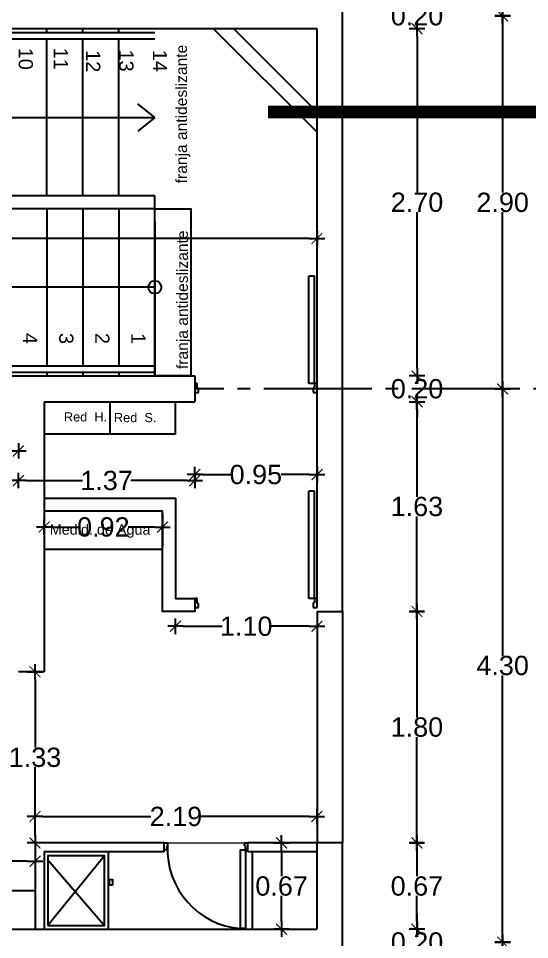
# Model space of a CAD drawing. Header units: millimetres. Extents: x 1217 to 2428, y 234 to 644.
# Drawn here: x 2364.48 to 2368.45, y 475.35 to 482.51 of the extents above; entities that cross this region are included whole.
import ezdxf

# ---------------------------------------------------------------- set-up
doc = ezdxf.new("R2010")
doc.units = ezdxf.units.MM
doc.linetypes.add('ACAD_ISO04W100', pattern=[30, 24, -3, 0, -3])
doc.linetypes.add('DASHDOTX2', pattern=[0.84, 0.4, -0.2, 0.04, -0.2])
doc.layers.get('0').update_dxf_attribs({"lineweight": 5})
for name, color, linetype in [('0.1', 251, 'Continuous'), ('0.3', 6, 'Continuous'), ('CORTES', 30, 'Continuous'), ('COTAS', 252, 'Continuous'), ('COTAS INTERIORES', 3, 'Continuous'), ('EJES', 8, 'Continuous'), ('ESTRUCTURA', 3, 'Continuous'), ('HOJA PUERTA', 2, 'Continuous'), ('MUROS', 7, 'Continuous'), ('PUERTAS', 2, 'Continuous'), ('TABIQUES', 4, 'Continuous')]:
    doc.layers.add(name, color=color, linetype=linetype)
doc.styles.add('INTERARQ', font='arial.ttf')
doc.styles.add('ROMANS', font='arial.ttf', dxfattribs={"height": 22.5})
doc.styles.get("Standard").update_dxf_attribs({"font": 'arial.ttf'})
doc.dimstyles.new('ESCALA_1-50', dxfattribs={"dimtxt": 0.15, "dimasz": 0.06, "dimexe": 0.18, "dimexo": 0.0625, "dimgap": 0, "dimtad": 0, "dimtih": 1, "dimtoh": 1, "dimzin": 0, "dimdsep": 46, "dimtxsty": 'INTERARQ', "dimblk": 'DIMTICK', "dimcen": 0, "dimse1": 1, "dimse2": 1, "dimclrd": 256, "dimclre": 1, "dimclrt": 2, "dimadec": 0, "dimazin": 0, "dimtfac": 4.5, "dimtofl": 0, "dimtmove": 2, "dimatfit": 3, "dimldrblk": 'DIMTICK', "dimfxl": 1, "dimtolj": 1, "dimtzin": 0, "dimarcsym": 0})

# ---------------------------------------------------------------- blocks, each defined once
blk = doc.blocks.new('P80')
at = {"layer": 'PUERTAS'}
for p, q in [((-0.07, 0.825), (-0.07, 0.85)), ((0, 0.85), (0, 0.8162)), ((-0.03, 0.825), (-0.07, 0.825)), ((-0.03, 0.8162), (-0.03, 0.825)), ((0, 0.8162), (-0.03, 0.8162)), ((-0.07, 0.025), (-0.03, 0.025)), ((-0.07, 0), (-0.07, 0.025)), ((-0.03, 0.0338), (0, 0.0338)), ((-0.03, 0.025), (-0.03, 0.0338)), ((0, 0.0338), (0, 0))]:
    blk.add_line(p, q, dxfattribs=at)
blk.add_lwpolyline([(-0.87, 0.075), (-0.07, 0.075), (-0.07, 0.025), (-0.87, 0.025)], close=True, dxfattribs=at)
blk.add_arc((-0.0663, 0.0108), 0.8063, 87.41929, 175.43291, dxfattribs=at)
blk = doc.blocks.new('Simple-A ras - 095 x 202mm_1-19-10_54')
at = {"layer": 'HOJA PUERTA'}
for p, q in [((0.4107, 0.035), (0.4107, 0.87)), ((0.4557, 0.87), (0.4107, 0.87)), ((0.4557, 0.035), (0.4557, 0.87)), ((-0.455, 0.035), (-0.475, 0.035)), ((-0.455, -0.0038), (-0.455, 0.035)), ((0.4557, 0.035), (0.4107, 0.035)), ((0.455, 0.0012), (0.445, 0.0012)), ((0.445, 0.0012), (0.445, -0.035)), ((0.455, 0.035), (0.455, 0.0012)), ((0.475, 0.035), (0.455, 0.035)), ((-0.475, -0.035), (-0.445, -0.035)), ((-0.445, -0.0038), (-0.455, -0.0038)), ((-0.445, -0.035), (-0.445, -0.0038)), ((0.445, -0.035), (0.475, -0.035))]:
    blk.add_line(p, q, dxfattribs=at)
blk = doc.blocks.new('DIMTICK')
at = {"color": 1}
for p, q in [((-1, 0), (1, 0)), ((0, 1), (0, -1))]:
    blk.add_line(p, q, dxfattribs=at)
at = {"color": 3, "const_width": 0.141}
blk.add_lwpolyline([(0.71, 0.71), (-0.71, -0.71)], dxfattribs=at)
blk = doc.blocks.new('*D551')
at = {"layer": 'COTAS INTERIORES', "lineweight": -2, "ltscale": 3, "transparency": 16777216}
for p, q in [((2365.7593, 477.7833), (2366.0618, 477.7833)), ((2366.7393, 477.7833), (2366.4368, 477.7833))]:
    blk.add_line(p, q, dxfattribs=at)
at = {"layer": 'DEFPOINTS', "color": 0, "ltscale": 3, "transparency": 16777216}
for p in [(2366.7993, 478.0592, 0), (2365.6993, 478, 0), (2366.7993, 477.7833)]:
    blk.add_point(p, dxfattribs=at)
at = {"layer": 'COTAS INTERIORES', "lineweight": -2, "ltscale": 3, "transparency": 16777216, "xscale": 0.06, "yscale": 0.06, "zscale": 0.06, "rotation": 180}
blk.add_blockref('DIMTICK', (2365.6993, 477.7833), dxfattribs=at)
at = {"layer": 'COTAS INTERIORES', "lineweight": -2, "ltscale": 3, "transparency": 16777216, "xscale": 0.06, "yscale": 0.06, "zscale": 0.06}
blk.add_blockref('DIMTICK', (2366.7993, 477.7833), dxfattribs=at)
at = {"layer": 'COTAS INTERIORES', "color": 2, "ltscale": 3, "transparency": 16777216, "insert": (2366.2493, 477.7833), "char_height": 0.15, "attachment_point": 5, "style": 'INTERARQ'}
blk.add_mtext('\\A1;1.10', dxfattribs=at)
blk = doc.blocks.new('*D555')
at = {"layer": 'COTAS INTERIORES', "lineweight": -2, "ltscale": 3, "transparency": 16777216}
for p, q in [((2364.6084, 477.3692), (2364.6084, 476.8408)), ((2364.6084, 476.1592), (2364.6084, 476.6875))]:
    blk.add_line(p, q, dxfattribs=at)
at = {"layer": 'DEFPOINTS', "color": 0, "ltscale": 3, "transparency": 16777216}
for p in [(2364.5794, 477.4292, 0), (2364.6084, 476.0992, 0), (2364.6084, 476.0992)]:
    blk.add_point(p, dxfattribs=at)
at = {"layer": 'COTAS INTERIORES', "lineweight": -2, "ltscale": 3, "transparency": 16777216, "xscale": 0.06, "yscale": 0.06, "zscale": 0.06}
for p, rotation in [((2364.6084, 477.4292), 90), ((2364.6084, 476.0992), 270)]:
    blk.add_blockref('DIMTICK', p, dxfattribs=dict(at, rotation=rotation))
at = {"layer": 'COTAS INTERIORES', "color": 2, "ltscale": 3, "transparency": 16777216, "insert": (2364.6084, 476.7642), "char_height": 0.15, "attachment_point": 5, "style": 'INTERARQ'}
blk.add_mtext('\\A1;1.33', dxfattribs=at)
blk = doc.blocks.new('*D589')
at = {"layer": 'COTAS', "lineweight": -2, "ltscale": 3, "transparency": 16777216}
for p, q in [((2367.5764, 475.4883), (2367.5764, 475.5483)), ((2367.5764, 475.1683), (2367.5764, 475.1083))]:
    blk.add_line(p, q, dxfattribs=at)
at = {"layer": 'DEFPOINTS', "color": 0, "ltscale": 3, "transparency": 16777216}
for p in [(2366.7983, 475.4283), (2367.5764, 475.4283), (2366.9983, 475.2283)]:
    blk.add_point(p, dxfattribs=at)
at = {"layer": 'COTAS', "lineweight": -2, "ltscale": 3, "transparency": 16777216, "xscale": 0.06, "yscale": 0.06, "zscale": 0.06}
for p, rotation in [((2367.5764, 475.4283), 270), ((2367.5764, 475.2283), 90)]:
    blk.add_blockref('DIMTICK', p, dxfattribs=dict(at, rotation=rotation))
at = {"layer": 'COTAS', "color": 2, "ltscale": 3, "transparency": 16777216, "insert": (2367.5764, 475.3283), "char_height": 0.15, "attachment_point": 5, "style": 'INTERARQ'}
blk.add_mtext('\\A1;0.20', dxfattribs=at)
blk = doc.blocks.new('*D590')
at = {"layer": 'COTAS', "lineweight": -2, "ltscale": 3, "transparency": 16777216}
for p, q in [((2367.5754, 476.0392), (2367.5754, 475.8403)), ((2367.5754, 475.4883), (2367.5754, 475.6871))]:
    blk.add_line(p, q, dxfattribs=at)
at = {"layer": 'DEFPOINTS', "color": 0, "ltscale": 3, "transparency": 16777216}
for p in [(2366.9983, 476.0992), (2367.5754, 476.0992), (2366.7983, 475.4283)]:
    blk.add_point(p, dxfattribs=at)
at = {"layer": 'COTAS', "lineweight": -2, "ltscale": 3, "transparency": 16777216, "xscale": 0.06, "yscale": 0.06, "zscale": 0.06}
for p, rotation in [((2367.5754, 476.0992), 90), ((2367.5754, 475.4283), 270)]:
    blk.add_blockref('DIMTICK', p, dxfattribs=dict(at, rotation=rotation))
at = {"layer": 'COTAS', "color": 2, "ltscale": 3, "transparency": 16777216, "insert": (2367.5754, 475.7637), "char_height": 0.15, "attachment_point": 5, "style": 'INTERARQ'}
blk.add_mtext('\\A1;0.67', dxfattribs=at)
blk = doc.blocks.new('*D591')
at = {"layer": 'COTAS', "lineweight": -2, "ltscale": 3, "transparency": 16777216}
for p, q in [((2367.5754, 477.8392), (2367.5754, 477.0758)), ((2367.5754, 476.1592), (2367.5754, 476.9226))]:
    blk.add_line(p, q, dxfattribs=at)
at = {"layer": 'DEFPOINTS', "color": 0, "ltscale": 3, "transparency": 16777216}
for p in [(2366.9983, 477.8992), (2367.5754, 477.8992), (2366.9983, 476.0992)]:
    blk.add_point(p, dxfattribs=at)
at = {"layer": 'COTAS', "lineweight": -2, "ltscale": 3, "transparency": 16777216, "xscale": 0.06, "yscale": 0.06, "zscale": 0.06}
for p, rotation in [((2367.5754, 477.8992), 90), ((2367.5754, 476.0992), 270)]:
    blk.add_blockref('DIMTICK', p, dxfattribs=dict(at, rotation=rotation))
at = {"layer": 'COTAS', "color": 2, "ltscale": 3, "transparency": 16777216, "insert": (2367.5754, 476.9992), "char_height": 0.15, "attachment_point": 5, "style": 'INTERARQ'}
blk.add_mtext('\\A1;1.80', dxfattribs=at)
blk = doc.blocks.new('*D592')
at = {"layer": 'COTAS', "lineweight": -2, "ltscale": 3, "transparency": 16777216}
for p, q in [((2367.5754, 479.4692), (2367.5754, 478.7908)), ((2367.5754, 477.9592), (2367.5754, 478.6375))]:
    blk.add_line(p, q, dxfattribs=at)
at = {"layer": 'DEFPOINTS', "color": 0, "ltscale": 3, "transparency": 16777216}
for p in [(2365.8493, 479.5292), (2367.5754, 479.5292), (2366.9983, 477.8992, 0)]:
    blk.add_point(p, dxfattribs=at)
at = {"layer": 'COTAS', "lineweight": -2, "ltscale": 3, "transparency": 16777216, "xscale": 0.06, "yscale": 0.06, "zscale": 0.06}
for p, rotation in [((2367.5754, 479.5292), 90), ((2367.5754, 477.8992), 270)]:
    blk.add_blockref('DIMTICK', p, dxfattribs=dict(at, rotation=rotation))
at = {"layer": 'COTAS', "color": 2, "ltscale": 3, "transparency": 16777216, "insert": (2367.5754, 478.7142), "char_height": 0.15, "attachment_point": 5, "style": 'INTERARQ'}
blk.add_mtext('\\A1;1.63', dxfattribs=at)
blk = doc.blocks.new('*D593')
at = {"layer": 'COTAS', "lineweight": -2, "ltscale": 3, "transparency": 16777216}
for p, q in [((2367.5764, 479.7892), (2367.5764, 479.8492)), ((2367.5764, 479.4692), (2367.5764, 479.4092))]:
    blk.add_line(p, q, dxfattribs=at)
at = {"layer": 'DEFPOINTS', "color": 0, "ltscale": 3, "transparency": 16777216}
for p in [(2365.8493, 479.7292, 0), (2367.5764, 479.7292), (2365.8493, 479.5292)]:
    blk.add_point(p, dxfattribs=at)
at = {"layer": 'COTAS', "lineweight": -2, "ltscale": 3, "transparency": 16777216, "xscale": 0.06, "yscale": 0.06, "zscale": 0.06}
for p, rotation in [((2367.5764, 479.7292), 270), ((2367.5764, 479.5292), 90)]:
    blk.add_blockref('DIMTICK', p, dxfattribs=dict(at, rotation=rotation))
at = {"layer": 'COTAS', "color": 2, "ltscale": 3, "transparency": 16777216, "insert": (2367.5764, 479.6292), "char_height": 0.15, "attachment_point": 5, "style": 'INTERARQ'}
blk.add_mtext('\\A1;0.20', dxfattribs=at)
blk = doc.blocks.new('*D594')
at = {"layer": 'COTAS', "lineweight": -2, "ltscale": 3, "transparency": 16777216}
for p, q in [((2367.5764, 482.3691), (2367.5764, 481.1557)), ((2367.5764, 479.7892), (2367.5764, 481.0026))]:
    blk.add_line(p, q, dxfattribs=at)
at = {"layer": 'DEFPOINTS', "color": 0, "ltscale": 3, "transparency": 16777216}
for p in [(2366.7993, 482.4291), (2367.5764, 482.4291), (2365.8493, 479.7292, 0)]:
    blk.add_point(p, dxfattribs=at)
at = {"layer": 'COTAS', "lineweight": -2, "ltscale": 3, "transparency": 16777216, "xscale": 0.06, "yscale": 0.06, "zscale": 0.06}
for p, rotation in [((2367.5764, 482.4291), 90), ((2367.5764, 479.7292), 270)]:
    blk.add_blockref('DIMTICK', p, dxfattribs=dict(at, rotation=rotation))
at = {"layer": 'COTAS', "color": 2, "ltscale": 3, "transparency": 16777216, "insert": (2367.5764, 481.0791), "char_height": 0.15, "attachment_point": 5, "style": 'INTERARQ'}
blk.add_mtext('\\A1;2.70', dxfattribs=at)
blk = doc.blocks.new('*D595')
at = {"layer": 'COTAS', "lineweight": -2, "ltscale": 3, "transparency": 16777216}
for p, q in [((2367.5764, 482.6882), (2367.5764, 482.7482)), ((2367.5764, 482.3691), (2367.5764, 482.3091))]:
    blk.add_line(p, q, dxfattribs=at)
at = {"layer": 'DEFPOINTS', "color": 0, "ltscale": 3, "transparency": 16777216}
for p in [(2366.9993, 482.6282), (2367.5764, 482.6282), (2366.7993, 482.4291)]:
    blk.add_point(p, dxfattribs=at)
at = {"layer": 'COTAS', "lineweight": -2, "ltscale": 3, "transparency": 16777216, "xscale": 0.06, "yscale": 0.06, "zscale": 0.06}
for p, rotation in [((2367.5764, 482.6282), 270), ((2367.5764, 482.4291), 90)]:
    blk.add_blockref('DIMTICK', p, dxfattribs=dict(at, rotation=rotation))
at = {"layer": 'COTAS', "color": 2, "ltscale": 3, "transparency": 16777216, "insert": (2367.5764, 482.5287), "char_height": 0.15, "attachment_point": 5, "style": 'INTERARQ'}
blk.add_mtext('\\A1;0.20', dxfattribs=at)
blk = doc.blocks.new('*D614')
at = {"layer": 'COTAS', "lineweight": -2, "ltscale": 3, "transparency": 16777216}
for p, q in [((2368.2415, 475.2682), (2368.2415, 474.4832)), ((2368.2415, 473.545), (2368.2415, 474.33))]:
    blk.add_line(p, q, dxfattribs=at)
at = {"layer": 'DEFPOINTS', "color": 0, "ltscale": 3, "transparency": 16777216}
for p in [(2366.9983, 475.3282), (2368.2415, 475.3282), (2366.9983, 473.485, 0)]:
    blk.add_point(p, dxfattribs=at)
at = {"layer": 'COTAS', "lineweight": -2, "ltscale": 3, "transparency": 16777216, "xscale": 0.06, "yscale": 0.06, "zscale": 0.06}
for p, rotation in [((2368.2415, 475.3282), 90), ((2368.2415, 473.485), 270)]:
    blk.add_blockref('DIMTICK', p, dxfattribs=dict(at, rotation=rotation))
at = {"layer": 'COTAS', "color": 2, "ltscale": 3, "transparency": 16777216, "insert": (2368.2415, 474.4066), "char_height": 0.15, "attachment_point": 5, "style": 'INTERARQ'}
blk.add_mtext('\\A1;1.84', dxfattribs=at)
blk = doc.blocks.new('*D327')
at = {"layer": 'COTAS', "lineweight": -2, "ltscale": 3, "transparency": 16777216}
for p, q in [((2368.2415, 479.5682), (2368.2415, 477.5548)), ((2368.2415, 475.3882), (2368.2415, 477.4016))]:
    blk.add_line(p, q, dxfattribs=at)
at = {"layer": 'DEFPOINTS', "color": 0, "ltscale": 3, "transparency": 16777216}
for p in [(2366.9993, 479.6282), (2368.2415, 479.6282), (2366.9983, 475.3282)]:
    blk.add_point(p, dxfattribs=at)
at = {"layer": 'COTAS', "lineweight": -2, "ltscale": 3, "transparency": 16777216, "xscale": 0.06, "yscale": 0.06, "zscale": 0.06}
for p, rotation in [((2368.2415, 479.6282), 90), ((2368.2415, 475.3282), 270)]:
    blk.add_blockref('DIMTICK', p, dxfattribs=dict(at, rotation=rotation))
at = {"layer": 'COTAS', "color": 2, "ltscale": 3, "transparency": 16777216, "insert": (2368.2415, 477.4782), "char_height": 0.15, "attachment_point": 5, "style": 'INTERARQ'}
blk.add_mtext('\\A1;4.30', dxfattribs=at)
blk = doc.blocks.new('*D615')
at = {"layer": 'COTAS', "lineweight": -2, "ltscale": 3, "transparency": 16777216}
for p, q in [((2368.2415, 482.4681), (2368.2415, 481.1547)), ((2368.2415, 479.6882), (2368.2415, 481.0016))]:
    blk.add_line(p, q, dxfattribs=at)
at = {"layer": 'DEFPOINTS', "color": 0, "ltscale": 3, "transparency": 16777216}
for p in [(2368.1458, 482.5281, 0), (2368.2415, 482.5281), (2366.9993, 479.6282)]:
    blk.add_point(p, dxfattribs=at)
at = {"layer": 'COTAS', "lineweight": -2, "ltscale": 3, "transparency": 16777216, "xscale": 0.06, "yscale": 0.06, "zscale": 0.06}
for p, rotation in [((2368.2415, 482.5281), 90), ((2368.2415, 479.6282), 270)]:
    blk.add_blockref('DIMTICK', p, dxfattribs=dict(at, rotation=rotation))
at = {"layer": 'COTAS', "color": 2, "ltscale": 3, "transparency": 16777216, "insert": (2368.2415, 481.0781), "char_height": 0.15, "attachment_point": 5, "style": 'INTERARQ'}
blk.add_mtext('\\A1;2.90', dxfattribs=at)
blk = doc.blocks.new('*D616')
at = {"layer": 'COTAS', "lineweight": -2, "ltscale": 3, "transparency": 16777216}
for p, q in [((2368.2415, 484.3077), (2368.2415, 483.5245)), ((2368.2415, 482.5881), (2368.2415, 483.3713))]:
    blk.add_line(p, q, dxfattribs=at)
at = {"layer": 'DEFPOINTS', "color": 0, "ltscale": 3, "transparency": 16777216}
for p in [(2366.9983, 484.3677), (2368.2415, 484.3677), (2368.1458, 482.5281, 0)]:
    blk.add_point(p, dxfattribs=at)
at = {"layer": 'COTAS', "lineweight": -2, "ltscale": 3, "transparency": 16777216, "xscale": 0.06, "yscale": 0.06, "zscale": 0.06}
for p, rotation in [((2368.2415, 484.3677), 90), ((2368.2415, 482.5281), 270)]:
    blk.add_blockref('DIMTICK', p, dxfattribs=dict(at, rotation=rotation))
at = {"layer": 'COTAS', "color": 2, "ltscale": 3, "transparency": 16777216, "insert": (2368.2415, 483.4479), "char_height": 0.15, "attachment_point": 5, "style": 'INTERARQ'}
blk.add_mtext('\\A1;1.84', dxfattribs=at)
blk = doc.blocks.new('*D329')
at = {"layer": 'COTAS', "lineweight": -2, "ltscale": 3, "transparency": 16777216}
for p, q in [((2368.8564, 495.1033), (2368.8564, 478.9229)), ((2368.8564, 462.5893), (2368.8564, 478.7696))]:
    blk.add_line(p, q, dxfattribs=at)
at = {"layer": 'DEFPOINTS', "color": 0, "ltscale": 3, "transparency": 16777216}
for p in [(2364.1135, 495.1633, 0), (2368.8564, 495.1633), (2364.1135, 462.5293, 0)]:
    blk.add_point(p, dxfattribs=at)
at = {"layer": 'COTAS', "lineweight": -2, "ltscale": 3, "transparency": 16777216, "xscale": 0.06, "yscale": 0.06, "zscale": 0.06}
for p, rotation in [((2368.8564, 495.1633), 90), ((2368.8564, 462.5293), 270)]:
    blk.add_blockref('DIMTICK', p, dxfattribs=dict(at, rotation=rotation))
at = {"layer": 'COTAS', "color": 2, "ltscale": 3, "transparency": 16777216, "insert": (2368.8564, 478.8463), "char_height": 0.15, "attachment_point": 5, "style": 'INTERARQ'}
blk.add_mtext('\\A1;32.63', dxfattribs=at)
blk = doc.blocks.new('*D334')
at = {"layer": 'COTAS INTERIORES', "lineweight": -2, "ltscale": 3, "transparency": 16777216}
for p, q in [((2360.6994, 479.1468), (2362.3649, 479.1468)), ((2364.4194, 479.1468), (2362.7538, 479.1468))]:
    blk.add_line(p, q, dxfattribs=at)
at = {"layer": 'DEFPOINTS', "color": 0, "ltscale": 3, "transparency": 16777216}
for p in [(2360.6394, 479.7599), (2364.4794, 479.7599, 0), (2364.4794, 479.1468)]:
    blk.add_point(p, dxfattribs=at)
at = {"layer": 'COTAS INTERIORES', "lineweight": -2, "ltscale": 3, "transparency": 16777216, "xscale": 0.06, "yscale": 0.06, "zscale": 0.06, "rotation": 180}
blk.add_blockref('DIMTICK', (2360.6394, 479.1468), dxfattribs=at)
at = {"layer": 'COTAS INTERIORES', "lineweight": -2, "ltscale": 3, "transparency": 16777216, "xscale": 0.06, "yscale": 0.06, "zscale": 0.06}
blk.add_blockref('DIMTICK', (2364.4794, 479.1468), dxfattribs=at)
at = {"layer": 'COTAS INTERIORES', "color": 2, "ltscale": 3, "transparency": 16777216, "insert": (2362.5594, 479.1468), "char_height": 0.15, "attachment_point": 5, "style": 'INTERARQ'}
blk.add_mtext('\\A1;3.84', dxfattribs=at)
blk = doc.blocks.new('*D664')
at = {"layer": 'COTAS INTERIORES', "lineweight": -2, "ltscale": 3, "transparency": 16777216}
for p, q in [((2364.5394, 478.9161), (2364.9766, 478.9161)), ((2365.7893, 478.9161), (2365.3521, 478.9161))]:
    blk.add_line(p, q, dxfattribs=at)
at = {"layer": 'DEFPOINTS', "color": 0, "ltscale": 3, "transparency": 16777216}
for p in [(2364.4794, 479.5292, 0), (2365.8493, 479.5292, 0), (2365.8493, 478.9161)]:
    blk.add_point(p, dxfattribs=at)
at = {"layer": 'COTAS INTERIORES', "lineweight": -2, "ltscale": 3, "transparency": 16777216, "xscale": 0.06, "yscale": 0.06, "zscale": 0.06, "rotation": 180}
blk.add_blockref('DIMTICK', (2364.4794, 478.9161), dxfattribs=at)
at = {"layer": 'COTAS INTERIORES', "lineweight": -2, "ltscale": 3, "transparency": 16777216, "xscale": 0.06, "yscale": 0.06, "zscale": 0.06}
blk.add_blockref('DIMTICK', (2365.8493, 478.9161), dxfattribs=at)
at = {"layer": 'COTAS INTERIORES', "color": 2, "ltscale": 3, "transparency": 16777216, "insert": (2365.1643, 478.9161), "char_height": 0.15, "attachment_point": 5, "style": 'INTERARQ'}
blk.add_mtext('\\A1;1.37', dxfattribs=at)
blk = doc.blocks.new('*D665')
at = {"layer": 'COTAS INTERIORES', "lineweight": -2, "ltscale": 3, "transparency": 16777216}
for p, q in [((2365.9093, 478.9626), (2366.129, 478.9626)), ((2366.7393, 478.9626), (2366.5197, 478.9626))]:
    blk.add_line(p, q, dxfattribs=at)
at = {"layer": 'DEFPOINTS', "color": 0, "ltscale": 3, "transparency": 16777216}
for p in [(2365.8493, 479.5292, 0), (2366.7993, 479.4388, 0), (2366.7993, 478.9626)]:
    blk.add_point(p, dxfattribs=at)
at = {"layer": 'COTAS INTERIORES', "lineweight": -2, "ltscale": 3, "transparency": 16777216, "xscale": 0.06, "yscale": 0.06, "zscale": 0.06, "rotation": 180}
blk.add_blockref('DIMTICK', (2365.8493, 478.9626), dxfattribs=at)
at = {"layer": 'COTAS INTERIORES', "lineweight": -2, "ltscale": 3, "transparency": 16777216, "xscale": 0.06, "yscale": 0.06, "zscale": 0.06}
blk.add_blockref('DIMTICK', (2366.7993, 478.9626), dxfattribs=at)
at = {"layer": 'COTAS INTERIORES', "color": 2, "ltscale": 3, "transparency": 16777216, "insert": (2366.3243, 478.9626), "char_height": 0.15, "attachment_point": 5, "style": 'INTERARQ'}
blk.add_mtext('\\A1;0.95', dxfattribs=at)
blk = doc.blocks.new('*D666')
at = {"layer": 'COTAS INTERIORES', "lineweight": -2, "ltscale": 3, "transparency": 16777216}
for p, q in [((2360.6994, 480.7976), (2363.5242, 480.7976)), ((2366.7393, 480.7976), (2363.9145, 480.7976))]:
    blk.add_line(p, q, dxfattribs=at)
at = {"layer": 'DEFPOINTS', "color": 0, "ltscale": 3, "transparency": 16777216}
for p in [(2360.6394, 480.7976, 0), (2366.7993, 480.7976, 0), (2366.7993, 480.7976)]:
    blk.add_point(p, dxfattribs=at)
at = {"layer": 'COTAS INTERIORES', "lineweight": -2, "ltscale": 3, "transparency": 16777216, "xscale": 0.06, "yscale": 0.06, "zscale": 0.06, "rotation": 180}
blk.add_blockref('DIMTICK', (2360.6394, 480.7976), dxfattribs=at)
at = {"layer": 'COTAS INTERIORES', "lineweight": -2, "ltscale": 3, "transparency": 16777216, "xscale": 0.06, "yscale": 0.06, "zscale": 0.06}
blk.add_blockref('DIMTICK', (2366.7993, 480.7976), dxfattribs=at)
at = {"layer": 'COTAS INTERIORES', "color": 2, "ltscale": 3, "transparency": 16777216, "insert": (2363.7194, 480.7976), "char_height": 0.15, "attachment_point": 5, "style": 'INTERARQ'}
blk.add_mtext('\\A1;6.16', dxfattribs=at)
blk = doc.blocks.new('*D689')
at = {"layer": 'COTAS INTERIORES', "lineweight": -2, "ltscale": 3, "transparency": 16777216}
for p, q in [((2361.9994, 475.9567), (2363.0778, 475.9567)), ((2364.5484, 475.9567), (2363.47, 475.9567))]:
    blk.add_line(p, q, dxfattribs=at)
at = {"layer": 'DEFPOINTS', "color": 0, "ltscale": 3, "transparency": 16777216}
for p in [(2364.6084, 475.9567), (2361.9394, 475.4283, 0), (2364.6084, 475.4283, 0)]:
    blk.add_point(p, dxfattribs=at)
at = {"layer": 'COTAS INTERIORES', "lineweight": -2, "ltscale": 3, "transparency": 16777216, "xscale": 0.06, "yscale": 0.06, "zscale": 0.06, "rotation": 180}
blk.add_blockref('DIMTICK', (2361.9394, 475.9567), dxfattribs=at)
at = {"layer": 'COTAS INTERIORES', "lineweight": -2, "ltscale": 3, "transparency": 16777216, "xscale": 0.06, "yscale": 0.06, "zscale": 0.06}
blk.add_blockref('DIMTICK', (2364.6084, 475.9567), dxfattribs=at)
at = {"layer": 'COTAS INTERIORES', "color": 2, "ltscale": 3, "transparency": 16777216, "insert": (2363.2739, 475.9567), "char_height": 0.15, "attachment_point": 5, "style": 'INTERARQ'}
blk.add_mtext('\\A1;2.67', dxfattribs=at)
blk = doc.blocks.new('*D690')
at = {"layer": 'COTAS INTERIORES', "lineweight": -2, "ltscale": 3, "transparency": 16777216}
for p, q in [((2366.524, 476.0392), (2366.524, 475.8403)), ((2366.524, 475.4883), (2366.524, 475.6871))]:
    blk.add_line(p, q, dxfattribs=at)
at = {"layer": 'DEFPOINTS', "color": 0, "ltscale": 3, "transparency": 16777216}
for p in [(2366.5306, 476.0992, 0), (2366.524, 475.4283), (2366.6156, 475.4283, 0)]:
    blk.add_point(p, dxfattribs=at)
at = {"layer": 'COTAS INTERIORES', "lineweight": -2, "ltscale": 3, "transparency": 16777216, "xscale": 0.06, "yscale": 0.06, "zscale": 0.06}
for p, rotation in [((2366.524, 476.0992), 90), ((2366.524, 475.4283), 270)]:
    blk.add_blockref('DIMTICK', p, dxfattribs=dict(at, rotation=rotation))
at = {"layer": 'COTAS INTERIORES', "color": 2, "ltscale": 3, "transparency": 16777216, "insert": (2366.524, 475.7637), "char_height": 0.15, "attachment_point": 5, "style": 'INTERARQ'}
blk.add_mtext('\\A1;0.67', dxfattribs=at)
blk = doc.blocks.new('*D691')
at = {"layer": 'COTAS INTERIORES', "lineweight": -2, "ltscale": 3, "transparency": 16777216}
for p, q in [((2364.6684, 476.3047), (2365.5071, 476.3047)), ((2366.7383, 476.3047), (2365.8996, 476.3047))]:
    blk.add_line(p, q, dxfattribs=at)
at = {"layer": 'DEFPOINTS', "color": 0, "ltscale": 3, "transparency": 16777216}
for p in [(2366.7983, 476.3047), (2364.6084, 475.9952, 0), (2366.7983, 475.9952, 0)]:
    blk.add_point(p, dxfattribs=at)
at = {"layer": 'COTAS INTERIORES', "lineweight": -2, "ltscale": 3, "transparency": 16777216, "xscale": 0.06, "yscale": 0.06, "zscale": 0.06, "rotation": 180}
blk.add_blockref('DIMTICK', (2364.6084, 476.3047), dxfattribs=at)
at = {"layer": 'COTAS INTERIORES', "lineweight": -2, "ltscale": 3, "transparency": 16777216, "xscale": 0.06, "yscale": 0.06, "zscale": 0.06}
blk.add_blockref('DIMTICK', (2366.7983, 476.3047), dxfattribs=at)
at = {"layer": 'COTAS INTERIORES', "color": 2, "ltscale": 3, "transparency": 16777216, "insert": (2365.7034, 476.3047), "char_height": 0.15, "attachment_point": 5, "style": 'INTERARQ'}
blk.add_mtext('\\A1;2.19', dxfattribs=at)
blk = doc.blocks.new('*D692')
at = {"layer": 'COTAS INTERIORES', "lineweight": -2, "ltscale": 3, "transparency": 16777216}
for p, q in [((2364.7394, 478.5548), (2364.9453, 478.5548)), ((2365.5393, 478.5548), (2365.3334, 478.5548))]:
    blk.add_line(p, q, dxfattribs=at)
at = {"layer": 'DEFPOINTS', "color": 0, "ltscale": 3, "transparency": 16777216}
for p in [(2364.6794, 478.5548), (2364.6794, 478.4051, 0), (2365.5993, 478.4051, 0)]:
    blk.add_point(p, dxfattribs=at)
at = {"layer": 'COTAS INTERIORES', "lineweight": -2, "ltscale": 3, "transparency": 16777216, "xscale": 0.06, "yscale": 0.06, "zscale": 0.06, "rotation": 180}
blk.add_blockref('DIMTICK', (2364.6794, 478.5548), dxfattribs=at)
at = {"layer": 'COTAS INTERIORES', "lineweight": -2, "ltscale": 3, "transparency": 16777216, "xscale": 0.06, "yscale": 0.06, "zscale": 0.06}
blk.add_blockref('DIMTICK', (2365.5993, 478.5548), dxfattribs=at)
at = {"layer": 'COTAS INTERIORES', "color": 2, "ltscale": 3, "transparency": 16777216, "insert": (2365.1393, 478.5548), "char_height": 0.15, "attachment_point": 5, "style": 'INTERARQ'}
blk.add_mtext('\\A1;0.92', dxfattribs=at)

msp = doc.modelspace()

# ---------------------------------------------------------------- linework, layer by layer
at = {"ltscale": 3}
msp.add_line((2365.19832, 476.09917, 0), (2366.99832, 476.09917, 0), dxfattribs=at)
at = {"layer": '0.1', "ltscale": 3}
msp.add_line((2362.00941, 475.72918, 0), (2364.60844, 475.72918, 0), dxfattribs=at)
at = {"layer": '0.1', "elevation": 0}
msp.add_lwpolyline([(2365.53934, 479.72916), (2365.53934, 481.02915), (2365.81934, 481.02915), (2365.81934, 479.72916)], close=True, dxfattribs=at)
at = {"layer": '0.1', "ltscale": 3, "elevation": 0}
for points in [[(2364.67935, 479.27979), (2365.69934, 479.27979), (2365.69934, 479.52916)], [(2365.18935, 479.52916), (2365.18935, 479.27979)], [(2365.59934, 478.65443), (2365.59934, 478.40506)], [(2365.59934, 478.37917), (2364.67935, 478.37917)], [(2366.79933, 477.89917), (2366.79933, 476.09917)], [(2366.99832, 477.89917), (2366.99832, 476.09917)], [(2364.67844, 475.42826), (2365.17843, 475.42826), (2365.17843, 476.02917), (2364.67844, 476.02917), (2364.67844, 475.42826)], [(2366.29833, 475.42826), (2366.29833, 476.02917)], [(2365.14843, 475.99917), (2364.70844, 475.45826)], [(2364.70844, 475.96917), (2365.14843, 475.45826)]]:
    msp.add_lwpolyline(points, dxfattribs=at)
for points in [[(2364.70844, 475.45826), (2365.14843, 475.45826), (2365.14843, 475.99917), (2364.70844, 475.99917)], [(2365.20948, 475.77194), (2365.18704, 475.77194), (2365.18704, 475.81452), (2365.20948, 475.81452)]]:
    msp.add_lwpolyline(points, close=True, dxfattribs=at)
at = {"layer": '0.3'}
for p, q in [((2363.26155, 482.39914, 0), (2365.53934, 482.39914, 0)), ((2363.29594, 482.34914, 0), (2365.53934, 482.34914, 0)), ((2365.53934, 481.12915, 0), (2361.89937, 481.12915, 0)), ((2365.53934, 481.02915, 0), (2365.53934, 481.12915, 0)), ((2365.53934, 481.02915, 0), (2361.89937, 481.02915, 0)), ((2363.26155, 479.75916, 0), (2365.53934, 479.75916, 0)), ((2363.29594, 479.80916, 0), (2365.53934, 479.80916, 0)), ((2365.61287, 476.09917, 0), (2364.60844, 476.09917, 0)), ((2364.60844, 476.09917, 0), (2364.60844, 475.42826, 0)), ((2365.61287, 476.02917, 0), (2364.67844, 476.02917, 0)), ((2364.67844, 476.02917, 0), (2364.67844, 475.42826, 0))]:
    msp.add_line(p, q, dxfattribs=at)
at = {"layer": '0.3', "elevation": 0}
for points in [[(2364.67935, 478.77917), (2364.67935, 478.77917), (2365.69934, 478.77917), (2365.69934, 478), (2365.84934, 478), (2365.84879, 477.89917), (2365.69934, 477.89917), (2365.59934, 477.89917), (2365.59934, 477.89917)], [(2365.59934, 477.89917), (2365.59934, 478.67917), (2364.67935, 478.67917), (2364.67935, 478.67917)], [(2365.61287, 476.02917), (2365.61287, 476.09917)], [(2366.79833, 476.09917), (2366.26287, 476.09917)], [(2366.26287, 476.02917), (2366.26287, 476.09917)], [(2366.79833, 476.02917), (2366.26287, 476.02917)]]:
    msp.add_lwpolyline(points, dxfattribs=at)
at = {"layer": 'CORTES', "color": 1, "linetype": 'DASHDOTX2', "ltscale": 1.5, "const_width": 0.1, "elevation": 0}
msp.add_lwpolyline([(2366.41913, 481.78099), (2370.93605, 481.78099), (2370.93605, 481.78099)], dxfattribs=at)
at = {"layer": 'EJES', "linetype": 'ACAD_ISO04W100', "ltscale": 0.035, "elevation": 0}
msp.add_lwpolyline([(2369.52562, 479.62816), (2365.84934, 479.62816)], dxfattribs=at)
at = {"layer": 'ESTRUCTURA', "color": 1}
for p, q in [((2364.69935, 482.39914, 0), (2364.69935, 482.42914, 0)), ((2364.97935, 482.39914, 0), (2364.97935, 482.42914, 0)), ((2365.25935, 482.39914, 0), (2365.25935, 482.42914, 0)), ((2364.69935, 481.12915, 0), (2364.69935, 482.34914, 0)), ((2364.97935, 481.12915, 0), (2364.97935, 482.34914, 0)), ((2365.25935, 481.12915, 0), (2365.25935, 482.34914, 0)), ((2365.53934, 481.73914, 0), (2365.4076, 481.84594, 0)), ((2363.83293, 481.73914, 0), (2365.53934, 481.73914, 0)), ((2365.53934, 481.73914, 0), (2365.4076, 481.63234, 0)), ((2364.69935, 481.02915, 0), (2364.69935, 479.80916, 0)), ((2364.97935, 481.02915, 0), (2364.97935, 479.80916, 0)), ((2365.25935, 481.02915, 0), (2365.25935, 479.80916, 0)), ((2365.53934, 480.92915, 0), (2365.53934, 479.72916, 0)), ((2364.69935, 479.75916, 0), (2364.69935, 479.72916, 0)), ((2364.97935, 479.75916, 0), (2364.97935, 479.72916, 0)), ((2365.25935, 479.75916, 0), (2365.25935, 479.72916, 0))]:
    msp.add_line(p, q, dxfattribs=at)
at = {"layer": 'ESTRUCTURA', "color": 1, "elevation": 0}
msp.add_lwpolyline([(2365.53934, 480.41915), (2363.7838, 480.41915)], dxfattribs=at)
at = {"layer": 'ESTRUCTURA', "color": 2}
msp.add_circle((2365.53934, 480.41915, 0), 0.05, dxfattribs=at)
at = {"layer": 'MUROS'}
for p, q in [((2360.43938, 482.42914, 0), (2366.79933, 482.42914, 0)), ((2360.43938, 482.42914, 0), (2366.79933, 482.42914, 0)), ((2366.79933, 477.92917, 0), (2366.79933, 482.42816, 0)), ((2360.63938, 479.72916, 0), (2365.84934, 479.72916, 0)), ((2364.67935, 479.52916, 0), (2365.84934, 479.52916, 0)), ((2364.67935, 479.52916, 0), (2364.67935, 477.42918, 0))]:
    msp.add_line(p, q, dxfattribs=at)
at = {"layer": 'MUROS', "elevation": 0}
for points in [[(2366.7983, 477.89917), (2366.99832, 477.89917), (2366.99832, 482.62816)], [(2365.84934, 479.72916), (2365.84934, 479.52916)], [(2364.67935, 477.42918), (2364.47936, 477.42918)], [(2366.99832, 475.22826), (2366.99832, 476.09917), (2366.79832, 476.09917), (2366.79832, 475.42826)], [(2360.43938, 475.42826), (2366.79833, 475.42826)]]:
    msp.add_lwpolyline(points, dxfattribs=at)
at = {"layer": 'TABIQUES'}
for p, q in [((2366.79933, 481.62358, 0), (2365.99378, 482.42914, 0)), ((2366.79933, 481.77914, 0), (2366.14934, 482.42914, 0))]:
    msp.add_line(p, q, dxfattribs=at)

# ---------------------------------------------------------------- block references
at = {"layer": 'PUERTAS'}
for name, p, xscale, yscale, zscale, rotation in [('Simple-A ras - 095 x 202mm_1-19-10_54', (2366.32434, 479.63499, 0), 0.9999925657630349, 0.9999925657630349, 0.9999925657630349, 359.9999876625434), ('Simple-A ras - 095 x 202mm_1-19-10_54', (2366.32434, 477.96417, 0), 0.9999925657630349, 0.9999925657630349, 0.9999925657630349, 359.9999876625434), ('P80', (2366.26287, 476.09917, 0), 0.7647001959804104, 0.7647001959804104, 0.7647001959804104, 90.00000000000001)]:
    msp.add_blockref(name, p, dxfattribs=dict(at, xscale=xscale, yscale=yscale, zscale=zscale, rotation=rotation))

# ---------------------------------------------------------------- texts
at = {"layer": 'ESTRUCTURA', "color": 1, "style": 'ROMANS'}
for p in [(2365.78898, 481.22658, 0), (2365.79615, 479.78315, 0)]:
    msp.add_text('franja antideslizante', height=0.0867037, rotation=90, dxfattribs=at).set_placement(p)
for s, height, p in [('Red  H.', 0.071056, (2364.83269, 479.37565, 0)), ('Red  S.', 0.071056, (2365.22126, 479.37034, 0)), ('Medid. de Agua', 0.0799994, (2364.72281, 478.49536, 0))]:
    msp.add_text(s, height=height, dxfattribs=at).set_placement(p)
at = {"layer": 'ESTRUCTURA', "color": 1, "char_height": 0.1106466, "width": 0.1025992, "rotation": 270, "line_spacing_factor": 0.938532}
for s, insert, attachment_point in [('\\fArial|b0|i0|c0|p34|;10', (2364.47994, 482.10947, 0), 9), ('\\fArial|b0|i0|c0|p34|;11', (2364.75406, 482.10947, 0), 9), ('\\fArial|b0|i0|c0|p34|;13', (2365.26148, 482.09511, 0), 9), ('\\fArial|b0|i0|c0|p34|;14', (2365.52389, 482.09292, 0), 9), ('\\fArial|b0|i0|c0|p34|;12', (2365.00522, 482.09032, 0), 9), ('\\fArial|b0|i0|c0|p34|;4', (2364.62695, 480.0636, 0), 1), ('\\fArial|b0|i0|c0|p34|;3', (2364.90695, 480.0636, 0), 1), ('\\fArial|b0|i0|c0|p34|;2', (2365.18695, 480.0636, 0), 1), ('\\fArial|b0|i0|c0|p34|;1', (2365.46695, 480.0636, 0), 1)]:
    msp.add_mtext(s, dxfattribs=dict(at, insert=insert, attachment_point=attachment_point))

# ---------------------------------------------------------------- dimensions: what is measured, and where the dimension line sits
at = {"layer": 'COTAS', "ltscale": 3}
for base, p1, p2, picture, middle in [((2368.85635, 495.16328), (2364.11354, 462.52928, 0), (2364.11354, 495.16328, 0), '*D329', (2368.85635, 478.84628)), ((2368.24149, 484.36769), (2368.14575, 482.52813, 0), (2366.99833, 484.36769), '*D616', (2368.24149, 483.44791)), ((2367.57641, 482.62816, 0), (2366.79933, 482.42914, 0), (2366.99933, 482.62816, 0), '*D595', (2367.57641, 482.52865, 0)), ((2368.24149, 482.52813), (2366.99933, 479.62816), (2368.14575, 482.52813, 0), '*D615', (2368.24149, 481.07814)), ((2367.57641, 482.42914), (2365.84934, 479.72916, 0), (2366.79933, 482.42914), '*D594', (2367.57641, 481.07915)), ((2367.57641, 479.72916, 0), (2365.84934, 479.52916, 0), (2365.84934, 479.72916, 0), '*D593', (2367.57641, 479.62916, 0)), ((2368.24149, 479.62816), (2366.99833, 475.32824), (2366.99933, 479.62816), '*D327', (2368.24149, 477.4782)), ((2367.5754, 479.52916, 0), (2366.99832, 477.89917, 0), (2365.84934, 479.52916, 0), '*D592', (2367.5754, 478.71417, 0)), ((2367.5754, 477.89917, 0), (2366.99832, 476.09917, 0), (2366.99832, 477.89917, 0), '*D591', (2367.5754, 476.99917, 0)), ((2367.5754, 476.09917, 0), (2366.79833, 475.42826, 0), (2366.99832, 476.09917, 0), '*D590', (2367.5754, 475.76372, 0)), ((2367.5764, 475.42826, 0), (2366.99832, 475.22826, 0), (2366.79833, 475.42826, 0), '*D589', (2367.5764, 475.32826, 0)), ((2368.24149, 475.32824), (2366.99832, 473.48495, 0), (2366.99833, 475.32824), '*D614', (2368.24149, 474.4066))]:
    dim = msp.add_linear_dim(base=base, p1=p1, p2=p2, angle=90, dimstyle='ESCALA_1-50', dxfattribs=at)
    dim.commit()
    dim.dimension.update_dxf_attribs({"geometry": picture, "text_midpoint": middle})
at = {"layer": 'COTAS INTERIORES', "ltscale": 3}
for base, p1, p2, picture, middle in [((2366.79933, 480.79757), (2360.63938, 480.79757, 0), (2366.79933, 480.79757, 0), '*D666', (2363.71936, 480.79757)), ((2364.47936, 479.14684), (2360.63938, 479.75994), (2364.47936, 479.75994, 0), '*D334', (2362.55937, 479.14684)), ((2365.84934, 478.91606), (2364.47936, 479.52916, 0), (2365.84934, 479.52916, 0), '*D664', (2365.16435, 478.91606)), ((2366.79933, 478.96257), (2365.84934, 479.52916, 0), (2366.79933, 479.43876, 0), '*D665', (2366.32434, 478.96257)), ((2364.67935, 478.5548), (2365.59934, 478.40506, 0), (2364.67935, 478.40506, 0), '*D692', (2365.13935, 478.5548)), ((2366.79933, 477.78325, 0), (2365.69934, 478, 0), (2366.79933, 478.05917, 0), '*D551', (2366.24934, 477.78325, 0)), ((2366.79833, 476.30471, 0), (2364.60844, 475.99518, 0), (2366.79833, 475.99518, 0), '*D691', (2365.70338, 476.30471, 0)), ((2364.60844, 475.95671), (2361.93941, 475.42826, 0), (2364.60844, 475.42826, 0), '*D689', (2363.27392, 475.95671))]:
    dim = msp.add_linear_dim(base=base, p1=p1, p2=p2, dimstyle='ESCALA_1-50', dxfattribs=at)
    dim.commit()
    dim.dimension.update_dxf_attribs({"geometry": picture, "text_midpoint": middle})
for base, p1, p2, picture, middle in [((2364.60844, 476.09917), (2364.57936, 477.42918, 0), (2364.60844, 476.09917, 0), '*D555', (2364.60844, 476.76417)), ((2366.52405, 475.42826), (2366.5306, 476.09917, 0), (2366.61557, 475.42826, 0), '*D690', (2366.52405, 475.76372))]:
    dim = msp.add_linear_dim(base=base, p1=p1, p2=p2, angle=90, dimstyle='ESCALA_1-50', dxfattribs=at)
    dim.commit()
    dim.dimension.update_dxf_attribs({"geometry": picture, "text_midpoint": middle})

doc.saveas('drawing.dxf')
